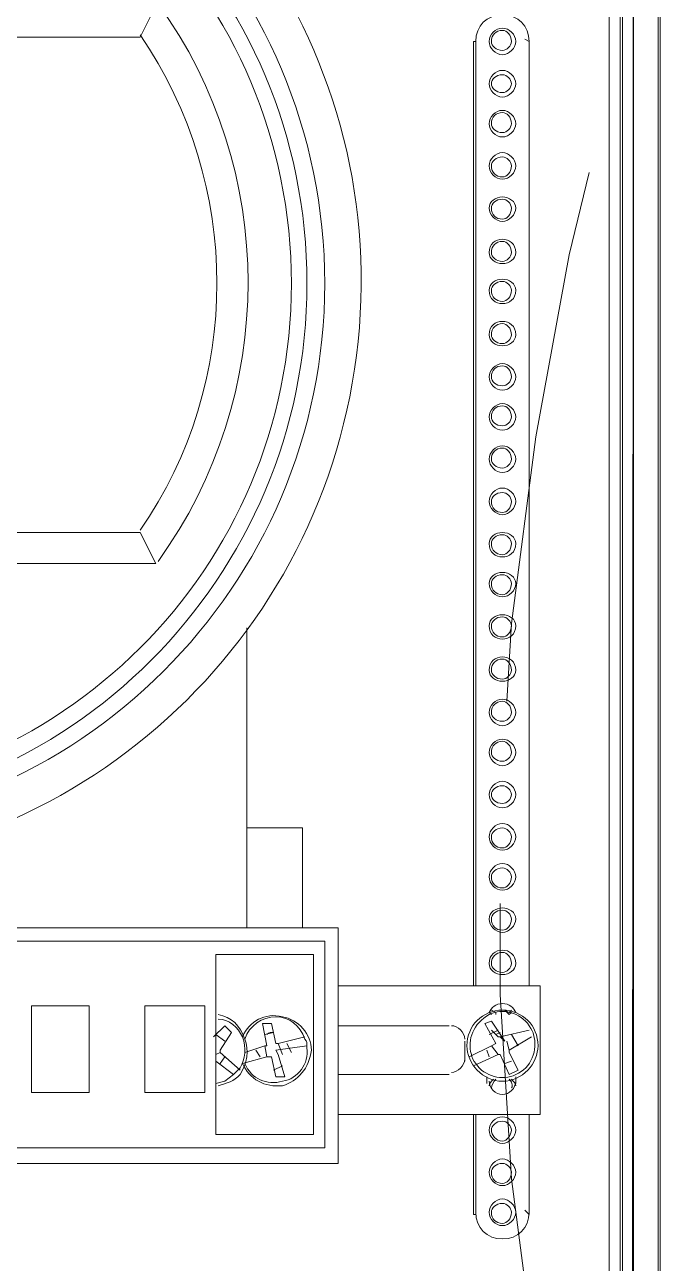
# Model space of a CAD drawing. Header units: metres. Extents: x 2999 to 3164, y 1641 to 1678.
# Drawn here: x 3006.265 to 3006.709, y 1651.339 to 1652.204 of the extents above; entities that cross this region are included whole.
import ezdxf

# ---------------------------------------------------------------- set-up
doc = ezdxf.new("R2010")
doc.units = ezdxf.units.M

msp = doc.modelspace()

# ---------------------------------------------------------------- linework, layer by layer
at = {"color": 7, "linetype": 'Continuous', "lineweight": 20, "true_color": 0x000007}
for points in [[(3006.68238, 1652.45925), (3006.67928, 1652.46235), (3006.68238, 1652.59737), (3006.68083, 1652.59271), (3006.68083, 1650.87005)], [(3006.67307, 1650.87005), (3006.67307, 1652.59271), (3006.67307, 1652.59271)], [(3006.70721, 1652.5834), (3006.70721, 1650.15771), (3006.70721, 1650.15771)], [(3006.70877, 1652.57564), (3006.70877, 1650.15616), (3006.70877, 1650.15616)], [(3006.69014, 1650.21979), (3006.68859, 1650.22134), (3006.69014, 1652.46546), (3006.68859, 1652.46856)], [(3006.69014, 1650.21979), (3006.69014, 1652.46546), (3006.68238, 1652.45925), (3006.68238, 1650.21979)], [(3005.83347, 1652.19542), (3006.34561, 1652.19542), (3006.35647, 1652.21714)], [(3006.57995, 1652.19231), (3006.5784, 1652.19231), (3006.5784, 1652.19231)], [(3006.5784, 1652.19231), (3006.5784, 1651.53273), (3006.5784, 1651.53273)], [(3006.57995, 1652.19231), (3006.57995, 1651.53273), (3006.57995, 1651.53273)], [(3006.6172, 1652.19231), (3006.6141, 1652.19386), (3006.6141, 1652.19386)], [(3006.6172, 1651.53273), (3006.6172, 1652.19231), (3006.6172, 1652.19231)], [(3006.6172, 1651.53273), (3006.6172, 1652.19231), (3006.6172, 1652.19231)], [(3006.34561, 1651.84933), (3005.83347, 1651.84933), (3005.83347, 1651.84933)], [(3006.34561, 1651.84933), (3006.35647, 1651.8276), (3006.35647, 1651.8276)], [(3006.35647, 1651.8276), (3005.82105, 1651.8276), (3005.82105, 1651.8276)], [(3006.4201, 1651.7826), (3006.4201, 1651.57309), (3006.4201, 1651.57309)], [(3006.4201, 1651.64292), (3006.4589, 1651.64292), (3006.4589, 1651.57309)], [(3005.69379, 1651.57309), (3006.48373, 1651.57309), (3006.48373, 1651.57309)], [(3006.48373, 1651.57309), (3006.48373, 1651.40858), (3006.48373, 1651.40858)], [(3006.47442, 1651.56377), (3005.7031, 1651.56377), (3005.7031, 1651.56377)], [(3006.47442, 1651.41944), (3006.47442, 1651.56377), (3006.47442, 1651.56377)], [(3006.39838, 1651.42875), (3006.39838, 1651.55446), (3006.39838, 1651.55446)], [(3006.39838, 1651.55446), (3006.46666, 1651.55446), (3006.46666, 1651.55446)], [(3006.46666, 1651.55446), (3006.46666, 1651.42875), (3006.46666, 1651.42875)], [(3006.62496, 1651.53273), (3006.48373, 1651.53273), (3006.48373, 1651.53273)], [(3006.62496, 1651.44272), (3006.62496, 1651.53273), (3006.62496, 1651.53273)], [(3006.30992, 1651.45824), (3006.26956, 1651.45824), (3006.26956, 1651.51877), (3006.30992, 1651.51877)], [(3006.30992, 1651.51877), (3006.30992, 1651.45824), (3006.30992, 1651.45824)], [(3006.34871, 1651.45824), (3006.34871, 1651.51877), (3006.39062, 1651.51877)], [(3006.39062, 1651.51877), (3006.39062, 1651.45824), (3006.39062, 1651.45824)], [(3006.5753, 1651.48307), (3006.59082, 1651.49083), (3006.59392, 1651.49238), (3006.58616, 1651.50635), (3006.59082, 1651.5079), (3006.60013, 1651.49394), (3006.59703, 1651.49704), (3006.6172, 1651.5017)], [(3006.58927, 1651.51411), (3006.59082, 1651.51256), (3006.59082, 1651.51256)], [(3006.59082, 1651.51566), (3006.59392, 1651.51411), (3006.59392, 1651.51256)], [(3006.60479, 1651.51411), (3006.60323, 1651.51256), (3006.60013, 1651.51566), (3006.60323, 1651.51411), (3006.60479, 1651.51566)], [(3006.39682, 1651.49704), (3006.40458, 1651.5048), (3006.40924, 1651.50014), (3006.40148, 1651.48773), (3006.40148, 1651.48618), (3006.41545, 1651.47376)], [(3006.40458, 1651.49394), (3006.39838, 1651.49859), (3006.39838, 1651.49859)], [(3006.46045, 1651.49704), (3006.44183, 1651.49238), (3006.44028, 1651.49238), (3006.43718, 1651.50635), (3006.43097, 1651.50635), (3006.43407, 1651.49083), (3006.43252, 1651.49083), (3006.41855, 1651.48618)], [(3006.43873, 1651.50014), (3006.43252, 1651.49859), (3006.43252, 1651.49859)], [(3006.56133, 1651.5048), (3006.48373, 1651.5048), (3006.48373, 1651.5048)], [(3006.59547, 1651.5017), (3006.58927, 1651.49859), (3006.58927, 1651.49859)], [(3006.59392, 1651.49859), (3006.59082, 1651.5017), (3006.59082, 1651.5017)], [(3006.59703, 1651.50014), (3006.59392, 1651.49859), (3006.59392, 1651.49859)], [(3006.59703, 1651.49704), (3006.59547, 1651.49704), (3006.59392, 1651.49859), (3006.59703, 1651.50014)], [(3006.60479, 1651.49859), (3006.60944, 1651.49083), (3006.60944, 1651.49083)], [(3006.43252, 1651.49083), (3006.43407, 1651.48307), (3006.43407, 1651.48307)], [(3006.44649, 1651.46911), (3006.44183, 1651.48462), (3006.44028, 1651.48773), (3006.46201, 1651.49083)], [(3006.44493, 1651.48462), (3006.44183, 1651.49238), (3006.44183, 1651.49238)], [(3006.44804, 1651.49238), (3006.45114, 1651.48618), (3006.45114, 1651.48618)], [(3006.57219, 1651.47997), (3006.57219, 1651.49394), (3006.57219, 1651.49394)], [(3006.59082, 1651.49083), (3006.59547, 1651.48462), (3006.59547, 1651.48462)], [(3006.59547, 1651.48462), (3006.59703, 1651.48462), (3006.60323, 1651.47066), (3006.60944, 1651.47376), (3006.60323, 1651.48618), (3006.60323, 1651.48773), (3006.61875, 1651.49704)], [(3006.60323, 1651.48773), (3006.60168, 1651.49394), (3006.60168, 1651.49394)], [(3006.39838, 1651.48462), (3006.40148, 1651.48618), (3006.40148, 1651.48618)], [(3006.40458, 1651.48307), (3006.40148, 1651.47842), (3006.40148, 1651.47842)], [(3006.44649, 1651.46911), (3006.44028, 1651.46911), (3006.43718, 1651.48307), (3006.43407, 1651.48307), (3006.417, 1651.47842)], [(3006.42942, 1651.48307), (3006.42631, 1651.48773), (3006.42631, 1651.48773)], [(3006.5784, 1651.47686), (3006.59547, 1651.48462), (3006.59547, 1651.48462)], [(3006.58927, 1651.48307), (3006.58771, 1651.48773), (3006.58771, 1651.48773)], [(3006.39838, 1651.47997), (3006.41079, 1651.47066), (3006.41079, 1651.47066)], [(3006.43873, 1651.47376), (3006.44493, 1651.47686), (3006.44493, 1651.47686)], [(3006.60013, 1651.47842), (3006.60479, 1651.47997), (3006.60479, 1651.47997)], [(3006.39838, 1651.46445), (3006.40458, 1651.466), (3006.41079, 1651.47066)], [(3006.48373, 1651.47066), (3006.56133, 1651.47066), (3006.56133, 1651.47066)], [(3006.58771, 1651.46911), (3006.58771, 1651.46445), (3006.58771, 1651.46445)], [(3006.60789, 1651.46445), (3006.60789, 1651.46911), (3006.60789, 1651.46911)], [(3006.39062, 1651.45824), (3006.34871, 1651.45824), (3006.34871, 1651.45824)], [(3006.48373, 1651.44272), (3006.62496, 1651.44272), (3006.62496, 1651.44272)], [(3006.57995, 1651.44272), (3006.57995, 1651.37288), (3006.5784, 1651.37288)], [(3006.5784, 1651.44272), (3006.5784, 1651.37288), (3006.5784, 1651.37288)], [(3006.6172, 1651.44272), (3006.6172, 1651.37288), (3006.6141, 1651.37599)], [(3006.6172, 1651.37288), (3006.6172, 1651.44272), (3006.6172, 1651.44272)], [(3006.46666, 1651.42875), (3006.39838, 1651.42875), (3006.39838, 1651.42875)], [(3005.7031, 1651.41944), (3006.47442, 1651.41944), (3006.47442, 1651.41944)], [(3006.48373, 1651.40858), (3005.69379, 1651.40858), (3005.69379, 1651.40858)]]:
    msp.add_lwpolyline(points, dxfattribs=at)
at = {"color": 30, "linetype": 'Continuous', "lineweight": 20, "true_color": 0x00001e}
for points in [[(3006.6591, 1652.10075), (3006.64514, 1652.04333), (3006.62186, 1651.91607), (3006.60479, 1651.7857), (3006.60168, 1651.73138)], [(3006.59703, 1651.59016), (3006.59703, 1651.52653), (3006.60479, 1651.39772), (3006.62186, 1651.26735), (3006.62962, 1651.21769)]]:
    msp.add_lwpolyline(points, dxfattribs=at)
at = {"color": 7, "linetype": 'Continuous', "lineweight": 20, "true_color": 0x000007}
for points, knots in [([(3006.00729, 1652.4251), (3005.80088, 1652.3832), (3005.6612, 1652.19076), (3005.68138, 1651.9828), (3005.68138, 1651.9828), (3005.7031, 1651.77329), (3005.88003, 1651.61344), (3006.08954, 1651.61344), (3006.08954, 1651.61344), (3006.3006, 1651.61344), (3006.47597, 1651.77329), (3006.4977, 1651.9828), (3006.4977, 1651.9828), (3006.51943, 1652.19076), (3006.37975, 1652.3832), (3006.17334, 1652.4251)], [0, 0, 0, 0, 0.0625, 0.0625, 0.0625, 0.062501, 0.125, 0.125, 0.125, 0.125001, 0.1875, 0.1875, 0.1875, 0.187501, 1, 1, 1, 1]), ([(3006.47442, 1652.02315), (3006.47442, 1652.23577), (3006.30216, 1652.40803), (3006.08954, 1652.40803), (3006.08954, 1652.40803), (3005.87692, 1652.40803), (3005.70621, 1652.23577), (3005.70621, 1652.02315), (3005.70621, 1652.02315), (3005.70621, 1651.81209), (3005.87692, 1651.63982), (3006.08954, 1651.63982), (3006.08954, 1651.63982), (3006.30216, 1651.63982), (3006.47442, 1651.81209), (3006.47442, 1652.02315)], [0, 0, 0, 0, 0.0625, 0.0625, 0.0625, 0.062501, 0.125, 0.125, 0.125, 0.125001, 0.1875, 0.1875, 0.1875, 0.187501, 1, 1, 1, 1]), ([(3006.46201, 1652.02315), (3006.46201, 1652.22956), (3006.29595, 1652.39562), (3006.08954, 1652.39562), (3006.08954, 1652.39562), (3005.88468, 1652.39562), (3005.71707, 1652.22956), (3005.71707, 1652.02315), (3005.71707, 1652.02315), (3005.71707, 1651.81829), (3005.88468, 1651.65068), (3006.08954, 1651.65068), (3006.08954, 1651.65068), (3006.29595, 1651.65068), (3006.46201, 1651.81829), (3006.46201, 1652.02315)], [0, 0, 0, 0, 0.0625, 0.0625, 0.0625, 0.062501, 0.125, 0.125, 0.125, 0.125001, 0.1875, 0.1875, 0.1875, 0.187501, 1, 1, 1, 1]), ([(3006.45114, 1652.02315), (3006.45114, 1652.22335), (3006.28974, 1652.38475), (3006.08954, 1652.38475), (3006.08954, 1652.38475), (3005.89089, 1652.38475), (3005.72949, 1652.22335), (3005.72949, 1652.02315), (3005.72949, 1652.02315), (3005.72949, 1651.8245), (3005.89089, 1651.6631), (3006.08954, 1651.6631), (3006.08954, 1651.6631), (3006.28974, 1651.6631), (3006.45114, 1651.8245), (3006.45114, 1652.02315)], [0, 0, 0, 0, 0.0625, 0.0625, 0.0625, 0.062501, 0.125, 0.125, 0.125, 0.125001, 0.1875, 0.1875, 0.1875, 0.187501, 1, 1, 1, 1]), ([(3006.6172, 1652.19231), (3006.6172, 1652.20318), (3006.60944, 1652.21094), (3006.59858, 1652.21094), (3006.59858, 1652.21094), (3006.58771, 1652.21094), (3006.57995, 1652.20318), (3006.57995, 1652.19231)], [0, 0, 0, 0, 0.125, 0.125, 0.125, 0.125001, 1, 1, 1, 1]), ([(3006.6172, 1652.19231), (3006.6172, 1652.20318), (3006.60944, 1652.21094), (3006.59858, 1652.21094), (3006.59858, 1652.21094), (3006.58771, 1652.21094), (3006.57995, 1652.20318), (3006.57995, 1652.19231)], [0, 0, 0, 0, 0.125, 0.125, 0.125, 0.125001, 1, 1, 1, 1]), ([(3006.60789, 1652.19231), (3006.60789, 1652.19697), (3006.60323, 1652.20162), (3006.59858, 1652.20162), (3006.59858, 1652.20162), (3006.59392, 1652.20162), (3006.58927, 1652.19697), (3006.58927, 1652.19231), (3006.58927, 1652.19231), (3006.58927, 1652.18766), (3006.59392, 1652.183), (3006.59858, 1652.183), (3006.59858, 1652.183), (3006.60323, 1652.183), (3006.60789, 1652.18766), (3006.60789, 1652.19231)], [0, 0, 0, 0, 0.0625, 0.0625, 0.0625, 0.062501, 0.125, 0.125, 0.125, 0.125001, 0.1875, 0.1875, 0.1875, 0.187501, 1, 1, 1, 1]), ([(3006.60479, 1652.19231), (3006.60479, 1652.19697), (3006.60168, 1652.20007), (3006.59858, 1652.20007), (3006.59858, 1652.20007), (3006.59392, 1652.20007), (3006.59082, 1652.19697), (3006.59082, 1652.19231), (3006.59082, 1652.19231), (3006.59082, 1652.18921), (3006.59392, 1652.1861), (3006.59858, 1652.1861), (3006.59858, 1652.1861), (3006.60168, 1652.1861), (3006.60479, 1652.18921), (3006.60479, 1652.19231)], [0, 0, 0, 0, 0.0625, 0.0625, 0.0625, 0.062501, 0.125, 0.125, 0.125, 0.125001, 0.1875, 0.1875, 0.1875, 0.187501, 1, 1, 1, 1]), ([(3006.60789, 1652.16283), (3006.60789, 1652.16748), (3006.60323, 1652.17214), (3006.59858, 1652.17214), (3006.59858, 1652.17214), (3006.59392, 1652.17214), (3006.58927, 1652.16748), (3006.58927, 1652.16283), (3006.58927, 1652.16283), (3006.58927, 1652.15817), (3006.59392, 1652.15351), (3006.59858, 1652.15351), (3006.59858, 1652.15351), (3006.60323, 1652.15351), (3006.60789, 1652.15817), (3006.60789, 1652.16283)], [0, 0, 0, 0, 0.0625, 0.0625, 0.0625, 0.062501, 0.125, 0.125, 0.125, 0.125001, 0.1875, 0.1875, 0.1875, 0.187501, 1, 1, 1, 1]), ([(3006.60479, 1652.16283), (3006.60479, 1652.16593), (3006.60168, 1652.16903), (3006.59858, 1652.16903), (3006.59858, 1652.16903), (3006.59392, 1652.16903), (3006.59082, 1652.16593), (3006.59082, 1652.16283), (3006.59082, 1652.16283), (3006.59082, 1652.15972), (3006.59392, 1652.15662), (3006.59858, 1652.15662), (3006.59858, 1652.15662), (3006.60168, 1652.15662), (3006.60479, 1652.15972), (3006.60479, 1652.16283)], [0, 0, 0, 0, 0.0625, 0.0625, 0.0625, 0.062501, 0.125, 0.125, 0.125, 0.125001, 0.1875, 0.1875, 0.1875, 0.187501, 1, 1, 1, 1]), ([(3006.60789, 1652.13489), (3006.60789, 1652.13955), (3006.60323, 1652.1442), (3006.59858, 1652.1442), (3006.59858, 1652.1442), (3006.59392, 1652.1442), (3006.58927, 1652.13955), (3006.58927, 1652.13489), (3006.58927, 1652.13489), (3006.58927, 1652.13023), (3006.59392, 1652.12558), (3006.59858, 1652.12558), (3006.59858, 1652.12558), (3006.60323, 1652.12558), (3006.60789, 1652.13023), (3006.60789, 1652.13489)], [0, 0, 0, 0, 0.0625, 0.0625, 0.0625, 0.062501, 0.125, 0.125, 0.125, 0.125001, 0.1875, 0.1875, 0.1875, 0.187501, 1, 1, 1, 1]), ([(3006.60479, 1652.13489), (3006.60479, 1652.13955), (3006.60168, 1652.14265), (3006.59858, 1652.14265), (3006.59858, 1652.14265), (3006.59392, 1652.14265), (3006.59082, 1652.13955), (3006.59082, 1652.13489), (3006.59082, 1652.13489), (3006.59082, 1652.13179), (3006.59392, 1652.12868), (3006.59858, 1652.12868), (3006.59858, 1652.12868), (3006.60168, 1652.12868), (3006.60479, 1652.13179), (3006.60479, 1652.13489)], [0, 0, 0, 0, 0.0625, 0.0625, 0.0625, 0.062501, 0.125, 0.125, 0.125, 0.125001, 0.1875, 0.1875, 0.1875, 0.187501, 1, 1, 1, 1]), ([(3006.60789, 1652.1054), (3006.60789, 1652.11006), (3006.60323, 1652.11472), (3006.59858, 1652.11472), (3006.59858, 1652.11472), (3006.59392, 1652.11472), (3006.58927, 1652.11006), (3006.58927, 1652.1054), (3006.58927, 1652.1054), (3006.58927, 1652.10075), (3006.59392, 1652.09609), (3006.59858, 1652.09609), (3006.59858, 1652.09609), (3006.60323, 1652.09609), (3006.60789, 1652.10075), (3006.60789, 1652.1054)], [0, 0, 0, 0, 0.0625, 0.0625, 0.0625, 0.062501, 0.125, 0.125, 0.125, 0.125001, 0.1875, 0.1875, 0.1875, 0.187501, 1, 1, 1, 1]), ([(3006.60479, 1652.1054), (3006.60479, 1652.10851), (3006.60168, 1652.11161), (3006.59858, 1652.11161), (3006.59858, 1652.11161), (3006.59392, 1652.11161), (3006.59082, 1652.10851), (3006.59082, 1652.1054), (3006.59082, 1652.1054), (3006.59082, 1652.10075), (3006.59392, 1652.09764), (3006.59858, 1652.09764), (3006.59858, 1652.09764), (3006.60168, 1652.09764), (3006.60479, 1652.10075), (3006.60479, 1652.1054)], [0, 0, 0, 0, 0.0625, 0.0625, 0.0625, 0.062501, 0.125, 0.125, 0.125, 0.125001, 0.1875, 0.1875, 0.1875, 0.187501, 1, 1, 1, 1]), ([(3006.60789, 1652.07592), (3006.60789, 1652.08057), (3006.60323, 1652.08368), (3006.59858, 1652.08368), (3006.59858, 1652.08368), (3006.59392, 1652.08368), (3006.58927, 1652.08057), (3006.58927, 1652.07592), (3006.58927, 1652.07592), (3006.58927, 1652.07126), (3006.59392, 1652.0666), (3006.59858, 1652.0666), (3006.59858, 1652.0666), (3006.60323, 1652.0666), (3006.60789, 1652.07126), (3006.60789, 1652.07592)], [0, 0, 0, 0, 0.0625, 0.0625, 0.0625, 0.062501, 0.125, 0.125, 0.125, 0.125001, 0.1875, 0.1875, 0.1875, 0.187501, 1, 1, 1, 1]), ([(3006.60479, 1652.07592), (3006.60479, 1652.07902), (3006.60168, 1652.08212), (3006.59858, 1652.08212), (3006.59858, 1652.08212), (3006.59392, 1652.08212), (3006.59082, 1652.07902), (3006.59082, 1652.07592), (3006.59082, 1652.07592), (3006.59082, 1652.07126), (3006.59392, 1652.06816), (3006.59858, 1652.06816), (3006.59858, 1652.06816), (3006.60168, 1652.06816), (3006.60479, 1652.07126), (3006.60479, 1652.07592)], [0, 0, 0, 0, 0.0625, 0.0625, 0.0625, 0.062501, 0.125, 0.125, 0.125, 0.125001, 0.1875, 0.1875, 0.1875, 0.187501, 1, 1, 1, 1]), ([(3006.60789, 1652.04488), (3006.60789, 1652.05109), (3006.60323, 1652.05419), (3006.59858, 1652.05419), (3006.59858, 1652.05419), (3006.59392, 1652.05419), (3006.58927, 1652.05109), (3006.58927, 1652.04488), (3006.58927, 1652.04488), (3006.58927, 1652.04022), (3006.59392, 1652.03712), (3006.59858, 1652.03712), (3006.59858, 1652.03712), (3006.60323, 1652.03712), (3006.60789, 1652.04022), (3006.60789, 1652.04488)], [0, 0, 0, 0, 0.0625, 0.0625, 0.0625, 0.062501, 0.125, 0.125, 0.125, 0.125001, 0.1875, 0.1875, 0.1875, 0.187501, 1, 1, 1, 1]), ([(3006.60479, 1652.04488), (3006.60479, 1652.04953), (3006.60168, 1652.05264), (3006.59858, 1652.05264), (3006.59858, 1652.05264), (3006.59392, 1652.05264), (3006.59082, 1652.04953), (3006.59082, 1652.04488), (3006.59082, 1652.04488), (3006.59082, 1652.04177), (3006.59392, 1652.03867), (3006.59858, 1652.03867), (3006.59858, 1652.03867), (3006.60168, 1652.03867), (3006.60479, 1652.04177), (3006.60479, 1652.04488)], [0, 0, 0, 0, 0.0625, 0.0625, 0.0625, 0.062501, 0.125, 0.125, 0.125, 0.125001, 0.1875, 0.1875, 0.1875, 0.187501, 1, 1, 1, 1]), ([(3006.60789, 1652.01849), (3006.60789, 1652.02315), (3006.60323, 1652.02625), (3006.59858, 1652.02625), (3006.59858, 1652.02625), (3006.59392, 1652.02625), (3006.58927, 1652.02315), (3006.58927, 1652.01849), (3006.58927, 1652.01849), (3006.58927, 1652.01229), (3006.59392, 1652.00918), (3006.59858, 1652.00918), (3006.59858, 1652.00918), (3006.60323, 1652.00918), (3006.60789, 1652.01229), (3006.60789, 1652.01849)], [0, 0, 0, 0, 0.0625, 0.0625, 0.0625, 0.062501, 0.125, 0.125, 0.125, 0.125001, 0.1875, 0.1875, 0.1875, 0.187501, 1, 1, 1, 1]), ([(3006.60479, 1652.01849), (3006.60479, 1652.0216), (3006.60168, 1652.0247), (3006.59858, 1652.0247), (3006.59858, 1652.0247), (3006.59392, 1652.0247), (3006.59082, 1652.0216), (3006.59082, 1652.01849), (3006.59082, 1652.01849), (3006.59082, 1652.01384), (3006.59392, 1652.01073), (3006.59858, 1652.01073), (3006.59858, 1652.01073), (3006.60168, 1652.01073), (3006.60479, 1652.01384), (3006.60479, 1652.01849)], [0, 0, 0, 0, 0.0625, 0.0625, 0.0625, 0.062501, 0.125, 0.125, 0.125, 0.125001, 0.1875, 0.1875, 0.1875, 0.187501, 1, 1, 1, 1]), ([(3006.60789, 1651.98746), (3006.60789, 1651.99366), (3006.60323, 1651.99677), (3006.59858, 1651.99677), (3006.59858, 1651.99677), (3006.59392, 1651.99677), (3006.58927, 1651.99366), (3006.58927, 1651.98746), (3006.58927, 1651.98746), (3006.58927, 1651.9828), (3006.59392, 1651.9797), (3006.59858, 1651.9797), (3006.59858, 1651.9797), (3006.60323, 1651.9797), (3006.60789, 1651.9828), (3006.60789, 1651.98746)], [0, 0, 0, 0, 0.0625, 0.0625, 0.0625, 0.062501, 0.125, 0.125, 0.125, 0.125001, 0.1875, 0.1875, 0.1875, 0.187501, 1, 1, 1, 1]), ([(3006.60479, 1651.98746), (3006.60479, 1651.99211), (3006.60168, 1651.99522), (3006.59858, 1651.99522), (3006.59858, 1651.99522), (3006.59392, 1651.99522), (3006.59082, 1651.99211), (3006.59082, 1651.98746), (3006.59082, 1651.98746), (3006.59082, 1651.98435), (3006.59392, 1651.98125), (3006.59858, 1651.98125), (3006.59858, 1651.98125), (3006.60168, 1651.98125), (3006.60479, 1651.98435), (3006.60479, 1651.98746)], [0, 0, 0, 0, 0.0625, 0.0625, 0.0625, 0.062501, 0.125, 0.125, 0.125, 0.125001, 0.1875, 0.1875, 0.1875, 0.187501, 1, 1, 1, 1]), ([(3006.60789, 1651.95797), (3006.60789, 1651.96262), (3006.60323, 1651.96728), (3006.59858, 1651.96728), (3006.59858, 1651.96728), (3006.59392, 1651.96728), (3006.58927, 1651.96262), (3006.58927, 1651.95797), (3006.58927, 1651.95797), (3006.58927, 1651.95331), (3006.59392, 1651.94866), (3006.59858, 1651.94866), (3006.59858, 1651.94866), (3006.60323, 1651.94866), (3006.60789, 1651.95331), (3006.60789, 1651.95797)], [0, 0, 0, 0, 0.0625, 0.0625, 0.0625, 0.062501, 0.125, 0.125, 0.125, 0.125001, 0.1875, 0.1875, 0.1875, 0.187501, 1, 1, 1, 1]), ([(3006.60479, 1651.95797), (3006.60479, 1651.96262), (3006.60168, 1651.96573), (3006.59858, 1651.96573), (3006.59858, 1651.96573), (3006.59392, 1651.96573), (3006.59082, 1651.96262), (3006.59082, 1651.95797), (3006.59082, 1651.95797), (3006.59082, 1651.95486), (3006.59392, 1651.95176), (3006.59858, 1651.95176), (3006.59858, 1651.95176), (3006.60168, 1651.95176), (3006.60479, 1651.95486), (3006.60479, 1651.95797)], [0, 0, 0, 0, 0.0625, 0.0625, 0.0625, 0.062501, 0.125, 0.125, 0.125, 0.125001, 0.1875, 0.1875, 0.1875, 0.187501, 1, 1, 1, 1]), ([(3006.60789, 1651.93003), (3006.60789, 1651.93469), (3006.60323, 1651.93935), (3006.59858, 1651.93935), (3006.59858, 1651.93935), (3006.59392, 1651.93935), (3006.58927, 1651.93469), (3006.58927, 1651.93003), (3006.58927, 1651.93003), (3006.58927, 1651.92538), (3006.59392, 1651.92072), (3006.59858, 1651.92072), (3006.59858, 1651.92072), (3006.60323, 1651.92072), (3006.60789, 1651.92538), (3006.60789, 1651.93003)], [0, 0, 0, 0, 0.0625, 0.0625, 0.0625, 0.062501, 0.125, 0.125, 0.125, 0.125001, 0.1875, 0.1875, 0.1875, 0.187501, 1, 1, 1, 1]), ([(3006.60479, 1651.93003), (3006.60479, 1651.93469), (3006.60168, 1651.93779), (3006.59858, 1651.93779), (3006.59858, 1651.93779), (3006.59392, 1651.93779), (3006.59082, 1651.93469), (3006.59082, 1651.93003), (3006.59082, 1651.93003), (3006.59082, 1651.92693), (3006.59392, 1651.92383), (3006.59858, 1651.92383), (3006.59858, 1651.92383), (3006.60168, 1651.92383), (3006.60479, 1651.92693), (3006.60479, 1651.93003)], [0, 0, 0, 0, 0.0625, 0.0625, 0.0625, 0.062501, 0.125, 0.125, 0.125, 0.125001, 0.1875, 0.1875, 0.1875, 0.187501, 1, 1, 1, 1]), ([(3006.60789, 1651.90055), (3006.60789, 1651.9052), (3006.60323, 1651.90986), (3006.59858, 1651.90986), (3006.59858, 1651.90986), (3006.59392, 1651.90986), (3006.58927, 1651.9052), (3006.58927, 1651.90055), (3006.58927, 1651.90055), (3006.58927, 1651.89589), (3006.59392, 1651.89123), (3006.59858, 1651.89123), (3006.59858, 1651.89123), (3006.60323, 1651.89123), (3006.60789, 1651.89589), (3006.60789, 1651.90055)], [0, 0, 0, 0, 0.0625, 0.0625, 0.0625, 0.062501, 0.125, 0.125, 0.125, 0.125001, 0.1875, 0.1875, 0.1875, 0.187501, 1, 1, 1, 1]), ([(3006.60479, 1651.90055), (3006.60479, 1651.9052), (3006.60168, 1651.90831), (3006.59858, 1651.90831), (3006.59858, 1651.90831), (3006.59392, 1651.90831), (3006.59082, 1651.9052), (3006.59082, 1651.90055), (3006.59082, 1651.90055), (3006.59082, 1651.89744), (3006.59392, 1651.89434), (3006.59858, 1651.89434), (3006.59858, 1651.89434), (3006.60168, 1651.89434), (3006.60479, 1651.89744), (3006.60479, 1651.90055)], [0, 0, 0, 0, 0.0625, 0.0625, 0.0625, 0.062501, 0.125, 0.125, 0.125, 0.125001, 0.1875, 0.1875, 0.1875, 0.187501, 1, 1, 1, 1]), ([(3006.60789, 1651.87106), (3006.60789, 1651.87572), (3006.60323, 1651.88037), (3006.59858, 1651.88037), (3006.59858, 1651.88037), (3006.59392, 1651.88037), (3006.58927, 1651.87572), (3006.58927, 1651.87106), (3006.58927, 1651.87106), (3006.58927, 1651.8664), (3006.59392, 1651.86175), (3006.59858, 1651.86175), (3006.59858, 1651.86175), (3006.60323, 1651.86175), (3006.60789, 1651.8664), (3006.60789, 1651.87106)], [0, 0, 0, 0, 0.0625, 0.0625, 0.0625, 0.062501, 0.125, 0.125, 0.125, 0.125001, 0.1875, 0.1875, 0.1875, 0.187501, 1, 1, 1, 1]), ([(3006.60479, 1651.87106), (3006.60479, 1651.87416), (3006.60168, 1651.87727), (3006.59858, 1651.87727), (3006.59858, 1651.87727), (3006.59392, 1651.87727), (3006.59082, 1651.87416), (3006.59082, 1651.87106), (3006.59082, 1651.87106), (3006.59082, 1651.8664), (3006.59392, 1651.8633), (3006.59858, 1651.8633), (3006.59858, 1651.8633), (3006.60168, 1651.8633), (3006.60479, 1651.8664), (3006.60479, 1651.87106)], [0, 0, 0, 0, 0.0625, 0.0625, 0.0625, 0.062501, 0.125, 0.125, 0.125, 0.125001, 0.1875, 0.1875, 0.1875, 0.187501, 1, 1, 1, 1]), ([(3006.60789, 1651.84157), (3006.60789, 1651.84623), (3006.60323, 1651.84933), (3006.59858, 1651.84933), (3006.59858, 1651.84933), (3006.59392, 1651.84933), (3006.58927, 1651.84623), (3006.58927, 1651.84157), (3006.58927, 1651.84157), (3006.58927, 1651.83536), (3006.59392, 1651.83226), (3006.59858, 1651.83226), (3006.59858, 1651.83226), (3006.60323, 1651.83226), (3006.60789, 1651.83536), (3006.60789, 1651.84157)], [0, 0, 0, 0, 0.0625, 0.0625, 0.0625, 0.062501, 0.125, 0.125, 0.125, 0.125001, 0.1875, 0.1875, 0.1875, 0.187501, 1, 1, 1, 1]), ([(3006.60479, 1651.84157), (3006.60479, 1651.84468), (3006.60168, 1651.84778), (3006.59858, 1651.84778), (3006.59858, 1651.84778), (3006.59392, 1651.84778), (3006.59082, 1651.84468), (3006.59082, 1651.84157), (3006.59082, 1651.84157), (3006.59082, 1651.83692), (3006.59392, 1651.83381), (3006.59858, 1651.83381), (3006.59858, 1651.83381), (3006.60168, 1651.83381), (3006.60479, 1651.83692), (3006.60479, 1651.84157)], [0, 0, 0, 0, 0.0625, 0.0625, 0.0625, 0.062501, 0.125, 0.125, 0.125, 0.125001, 0.1875, 0.1875, 0.1875, 0.187501, 1, 1, 1, 1]), ([(3006.60789, 1651.81364), (3006.60789, 1651.81829), (3006.60323, 1651.8214), (3006.59858, 1651.8214), (3006.59858, 1651.8214), (3006.59392, 1651.8214), (3006.58927, 1651.81829), (3006.58927, 1651.81364), (3006.58927, 1651.81364), (3006.58927, 1651.80898), (3006.59392, 1651.80433), (3006.59858, 1651.80433), (3006.59858, 1651.80433), (3006.60323, 1651.80433), (3006.60789, 1651.80898), (3006.60789, 1651.81364)], [0, 0, 0, 0, 0.0625, 0.0625, 0.0625, 0.062501, 0.125, 0.125, 0.125, 0.125001, 0.1875, 0.1875, 0.1875, 0.187501, 1, 1, 1, 1]), ([(3006.60479, 1651.81364), (3006.60479, 1651.81674), (3006.60168, 1651.81985), (3006.59858, 1651.81985), (3006.59858, 1651.81985), (3006.59392, 1651.81985), (3006.59082, 1651.81674), (3006.59082, 1651.81364), (3006.59082, 1651.81364), (3006.59082, 1651.80898), (3006.59392, 1651.80588), (3006.59858, 1651.80588), (3006.59858, 1651.80588), (3006.60168, 1651.80588), (3006.60479, 1651.80898), (3006.60479, 1651.81364)], [0, 0, 0, 0, 0.0625, 0.0625, 0.0625, 0.062501, 0.125, 0.125, 0.125, 0.125001, 0.1875, 0.1875, 0.1875, 0.187501, 1, 1, 1, 1]), ([(3006.60789, 1651.78415), (3006.60789, 1651.78881), (3006.60323, 1651.79191), (3006.59858, 1651.79191), (3006.59858, 1651.79191), (3006.59392, 1651.79191), (3006.58927, 1651.78881), (3006.58927, 1651.78415), (3006.58927, 1651.78415), (3006.58927, 1651.77794), (3006.59392, 1651.77484), (3006.59858, 1651.77484), (3006.59858, 1651.77484), (3006.60323, 1651.77484), (3006.60789, 1651.77794), (3006.60789, 1651.78415)], [0, 0, 0, 0, 0.0625, 0.0625, 0.0625, 0.062501, 0.125, 0.125, 0.125, 0.125001, 0.1875, 0.1875, 0.1875, 0.187501, 1, 1, 1, 1]), ([(3006.60479, 1651.78415), (3006.60479, 1651.78725), (3006.60168, 1651.79036), (3006.59858, 1651.79036), (3006.59858, 1651.79036), (3006.59392, 1651.79036), (3006.59082, 1651.78725), (3006.59082, 1651.78415), (3006.59082, 1651.78415), (3006.59082, 1651.77949), (3006.59392, 1651.77639), (3006.59858, 1651.77639), (3006.59858, 1651.77639), (3006.60168, 1651.77639), (3006.60479, 1651.77949), (3006.60479, 1651.78415)], [0, 0, 0, 0, 0.0625, 0.0625, 0.0625, 0.062501, 0.125, 0.125, 0.125, 0.125001, 0.1875, 0.1875, 0.1875, 0.187501, 1, 1, 1, 1]), ([(3006.60789, 1651.75311), (3006.60789, 1651.75932), (3006.60323, 1651.76242), (3006.59858, 1651.76242), (3006.59858, 1651.76242), (3006.59392, 1651.76242), (3006.58927, 1651.75932), (3006.58927, 1651.75311), (3006.58927, 1651.75311), (3006.58927, 1651.74846), (3006.59392, 1651.74535), (3006.59858, 1651.74535), (3006.59858, 1651.74535), (3006.60323, 1651.74535), (3006.60789, 1651.74846), (3006.60789, 1651.75311)], [0, 0, 0, 0, 0.0625, 0.0625, 0.0625, 0.062501, 0.125, 0.125, 0.125, 0.125001, 0.1875, 0.1875, 0.1875, 0.187501, 1, 1, 1, 1]), ([(3006.60479, 1651.75311), (3006.60479, 1651.75777), (3006.60168, 1651.76087), (3006.59858, 1651.76087), (3006.59858, 1651.76087), (3006.59392, 1651.76087), (3006.59082, 1651.75777), (3006.59082, 1651.75311), (3006.59082, 1651.75311), (3006.59082, 1651.75001), (3006.59392, 1651.7469), (3006.59858, 1651.7469), (3006.59858, 1651.7469), (3006.60168, 1651.7469), (3006.60479, 1651.75001), (3006.60479, 1651.75311)], [0, 0, 0, 0, 0.0625, 0.0625, 0.0625, 0.062501, 0.125, 0.125, 0.125, 0.125001, 0.1875, 0.1875, 0.1875, 0.187501, 1, 1, 1, 1]), ([(3006.60789, 1651.72362), (3006.60789, 1651.72828), (3006.60323, 1651.73294), (3006.59858, 1651.73294), (3006.59858, 1651.73294), (3006.59392, 1651.73294), (3006.58927, 1651.72828), (3006.58927, 1651.72362), (3006.58927, 1651.72362), (3006.58927, 1651.71897), (3006.59392, 1651.71431), (3006.59858, 1651.71431), (3006.59858, 1651.71431), (3006.60323, 1651.71431), (3006.60789, 1651.71897), (3006.60789, 1651.72362)], [0, 0, 0, 0, 0.0625, 0.0625, 0.0625, 0.062501, 0.125, 0.125, 0.125, 0.125001, 0.1875, 0.1875, 0.1875, 0.187501, 1, 1, 1, 1]), ([(3006.60479, 1651.72362), (3006.60479, 1651.72828), (3006.60168, 1651.73138), (3006.59858, 1651.73138), (3006.59858, 1651.73138), (3006.59392, 1651.73138), (3006.59082, 1651.72828), (3006.59082, 1651.72362), (3006.59082, 1651.72362), (3006.59082, 1651.72052), (3006.59392, 1651.71742), (3006.59858, 1651.71742), (3006.59858, 1651.71742), (3006.60168, 1651.71742), (3006.60479, 1651.72052), (3006.60479, 1651.72362)], [0, 0, 0, 0, 0.0625, 0.0625, 0.0625, 0.062501, 0.125, 0.125, 0.125, 0.125001, 0.1875, 0.1875, 0.1875, 0.187501, 1, 1, 1, 1]), ([(3006.60789, 1651.69569), (3006.60789, 1651.70035), (3006.60323, 1651.705), (3006.59858, 1651.705), (3006.59858, 1651.705), (3006.59392, 1651.705), (3006.58927, 1651.70035), (3006.58927, 1651.69569), (3006.58927, 1651.69569), (3006.58927, 1651.69103), (3006.59392, 1651.68638), (3006.59858, 1651.68638), (3006.59858, 1651.68638), (3006.60323, 1651.68638), (3006.60789, 1651.69103), (3006.60789, 1651.69569)], [0, 0, 0, 0, 0.0625, 0.0625, 0.0625, 0.062501, 0.125, 0.125, 0.125, 0.125001, 0.1875, 0.1875, 0.1875, 0.187501, 1, 1, 1, 1]), ([(3006.60479, 1651.69569), (3006.60479, 1651.70035), (3006.60168, 1651.70345), (3006.59858, 1651.70345), (3006.59858, 1651.70345), (3006.59392, 1651.70345), (3006.59082, 1651.70035), (3006.59082, 1651.69569), (3006.59082, 1651.69569), (3006.59082, 1651.69259), (3006.59392, 1651.68948), (3006.59858, 1651.68948), (3006.59858, 1651.68948), (3006.60168, 1651.68948), (3006.60479, 1651.69259), (3006.60479, 1651.69569)], [0, 0, 0, 0, 0.0625, 0.0625, 0.0625, 0.062501, 0.125, 0.125, 0.125, 0.125001, 0.1875, 0.1875, 0.1875, 0.187501, 1, 1, 1, 1]), ([(3006.60789, 1651.6662), (3006.60789, 1651.67086), (3006.60323, 1651.67551), (3006.59858, 1651.67551), (3006.59858, 1651.67551), (3006.59392, 1651.67551), (3006.58927, 1651.67086), (3006.58927, 1651.6662), (3006.58927, 1651.6662), (3006.58927, 1651.66155), (3006.59392, 1651.65689), (3006.59858, 1651.65689), (3006.59858, 1651.65689), (3006.60323, 1651.65689), (3006.60789, 1651.66155), (3006.60789, 1651.6662)], [0, 0, 0, 0, 0.0625, 0.0625, 0.0625, 0.062501, 0.125, 0.125, 0.125, 0.125001, 0.1875, 0.1875, 0.1875, 0.187501, 1, 1, 1, 1]), ([(3006.60479, 1651.6662), (3006.60479, 1651.66931), (3006.60168, 1651.67241), (3006.59858, 1651.67241), (3006.59858, 1651.67241), (3006.59392, 1651.67241), (3006.59082, 1651.66931), (3006.59082, 1651.6662), (3006.59082, 1651.6662), (3006.59082, 1651.6631), (3006.59392, 1651.65999), (3006.59858, 1651.65999), (3006.59858, 1651.65999), (3006.60168, 1651.65999), (3006.60479, 1651.6631), (3006.60479, 1651.6662)], [0, 0, 0, 0, 0.0625, 0.0625, 0.0625, 0.062501, 0.125, 0.125, 0.125, 0.125001, 0.1875, 0.1875, 0.1875, 0.187501, 1, 1, 1, 1]), ([(3006.60789, 1651.63672), (3006.60789, 1651.64137), (3006.60323, 1651.64603), (3006.59858, 1651.64603), (3006.59858, 1651.64603), (3006.59392, 1651.64603), (3006.58927, 1651.64137), (3006.58927, 1651.63672), (3006.58927, 1651.63672), (3006.58927, 1651.63206), (3006.59392, 1651.6274), (3006.59858, 1651.6274), (3006.59858, 1651.6274), (3006.60323, 1651.6274), (3006.60789, 1651.63206), (3006.60789, 1651.63672)], [0, 0, 0, 0, 0.0625, 0.0625, 0.0625, 0.062501, 0.125, 0.125, 0.125, 0.125001, 0.1875, 0.1875, 0.1875, 0.187501, 1, 1, 1, 1]), ([(3006.60479, 1651.63672), (3006.60479, 1651.63982), (3006.60168, 1651.64292), (3006.59858, 1651.64292), (3006.59858, 1651.64292), (3006.59392, 1651.64292), (3006.59082, 1651.63982), (3006.59082, 1651.63672), (3006.59082, 1651.63672), (3006.59082, 1651.63206), (3006.59392, 1651.62896), (3006.59858, 1651.62896), (3006.59858, 1651.62896), (3006.60168, 1651.62896), (3006.60479, 1651.63206), (3006.60479, 1651.63672)], [0, 0, 0, 0, 0.0625, 0.0625, 0.0625, 0.062501, 0.125, 0.125, 0.125, 0.125001, 0.1875, 0.1875, 0.1875, 0.187501, 1, 1, 1, 1]), ([(3006.60789, 1651.60878), (3006.60789, 1651.61344), (3006.60323, 1651.61809), (3006.59858, 1651.61809), (3006.59858, 1651.61809), (3006.59392, 1651.61809), (3006.58927, 1651.61344), (3006.58927, 1651.60878), (3006.58927, 1651.60878), (3006.58927, 1651.60412), (3006.59392, 1651.59947), (3006.59858, 1651.59947), (3006.59858, 1651.59947), (3006.60323, 1651.59947), (3006.60789, 1651.60412), (3006.60789, 1651.60878)], [0, 0, 0, 0, 0.0625, 0.0625, 0.0625, 0.062501, 0.125, 0.125, 0.125, 0.125001, 0.1875, 0.1875, 0.1875, 0.187501, 1, 1, 1, 1]), ([(3006.60479, 1651.60878), (3006.60479, 1651.61188), (3006.60168, 1651.61499), (3006.59858, 1651.61499), (3006.59858, 1651.61499), (3006.59392, 1651.61499), (3006.59082, 1651.61188), (3006.59082, 1651.60878), (3006.59082, 1651.60878), (3006.59082, 1651.60412), (3006.59392, 1651.60102), (3006.59858, 1651.60102), (3006.59858, 1651.60102), (3006.60168, 1651.60102), (3006.60479, 1651.60412), (3006.60479, 1651.60878)], [0, 0, 0, 0, 0.0625, 0.0625, 0.0625, 0.062501, 0.125, 0.125, 0.125, 0.125001, 0.1875, 0.1875, 0.1875, 0.187501, 1, 1, 1, 1]), ([(3006.60789, 1651.57929), (3006.60789, 1651.58395), (3006.60323, 1651.58705), (3006.59858, 1651.58705), (3006.59858, 1651.58705), (3006.59392, 1651.58705), (3006.58927, 1651.58395), (3006.58927, 1651.57929), (3006.58927, 1651.57929), (3006.58927, 1651.57464), (3006.59392, 1651.56998), (3006.59858, 1651.56998), (3006.59858, 1651.56998), (3006.60323, 1651.56998), (3006.60789, 1651.57464), (3006.60789, 1651.57929)], [0, 0, 0, 0, 0.0625, 0.0625, 0.0625, 0.062501, 0.125, 0.125, 0.125, 0.125001, 0.1875, 0.1875, 0.1875, 0.187501, 1, 1, 1, 1]), ([(3006.60479, 1651.57929), (3006.60479, 1651.5824), (3006.60168, 1651.5855), (3006.59858, 1651.5855), (3006.59858, 1651.5855), (3006.59392, 1651.5855), (3006.59082, 1651.5824), (3006.59082, 1651.57929), (3006.59082, 1651.57929), (3006.59082, 1651.57464), (3006.59392, 1651.57153), (3006.59858, 1651.57153), (3006.59858, 1651.57153), (3006.60168, 1651.57153), (3006.60479, 1651.57464), (3006.60479, 1651.57929)], [0, 0, 0, 0, 0.0625, 0.0625, 0.0625, 0.062501, 0.125, 0.125, 0.125, 0.125001, 0.1875, 0.1875, 0.1875, 0.187501, 1, 1, 1, 1]), ([(3006.60789, 1651.54825), (3006.60789, 1651.55446), (3006.60323, 1651.55757), (3006.59858, 1651.55757), (3006.59858, 1651.55757), (3006.59392, 1651.55757), (3006.58927, 1651.55446), (3006.58927, 1651.54825), (3006.58927, 1651.54825), (3006.58927, 1651.5436), (3006.59392, 1651.54049), (3006.59858, 1651.54049), (3006.59858, 1651.54049), (3006.60323, 1651.54049), (3006.60789, 1651.5436), (3006.60789, 1651.54825)], [0, 0, 0, 0, 0.0625, 0.0625, 0.0625, 0.062501, 0.125, 0.125, 0.125, 0.125001, 0.1875, 0.1875, 0.1875, 0.187501, 1, 1, 1, 1]), ([(3006.60479, 1651.54825), (3006.60479, 1651.55291), (3006.60168, 1651.55601), (3006.59858, 1651.55601), (3006.59858, 1651.55601), (3006.59392, 1651.55601), (3006.59082, 1651.55291), (3006.59082, 1651.54825), (3006.59082, 1651.54825), (3006.59082, 1651.54515), (3006.59392, 1651.54205), (3006.59858, 1651.54205), (3006.59858, 1651.54205), (3006.60168, 1651.54205), (3006.60479, 1651.54515), (3006.60479, 1651.54825)], [0, 0, 0, 0, 0.0625, 0.0625, 0.0625, 0.062501, 0.125, 0.125, 0.125, 0.125001, 0.1875, 0.1875, 0.1875, 0.187501, 1, 1, 1, 1]), ([(3006.6172, 1651.5048), (3006.61099, 1651.51411), (3006.59858, 1651.51722), (3006.58927, 1651.51256), (3006.58927, 1651.51256), (3006.5784, 1651.50635), (3006.57375, 1651.49549), (3006.57685, 1651.48462)], [0, 0, 0, 0, 0.125, 0.125, 0.125, 0.125001, 1, 1, 1, 1]), ([(3006.60789, 1651.51411), (3006.60634, 1651.51722), (3006.60323, 1651.52032), (3006.59858, 1651.52032), (3006.59858, 1651.52032), (3006.59392, 1651.52032), (3006.59082, 1651.51722), (3006.58927, 1651.51411)], [0, 0, 0, 0, 0.125, 0.125, 0.125, 0.125001, 1, 1, 1, 1]), ([(3006.41545, 1651.47066), (3006.4201, 1651.47842), (3006.42166, 1651.48773), (3006.41855, 1651.49549), (3006.41855, 1651.49549), (3006.41545, 1651.5048), (3006.40924, 1651.51101), (3006.39993, 1651.51256)], [0, 0, 0, 0, 0.125, 0.125, 0.125, 0.125001, 1, 1, 1, 1]), ([(3006.41545, 1651.47531), (3006.41855, 1651.48152), (3006.4201, 1651.48928), (3006.417, 1651.49704), (3006.417, 1651.49704), (3006.4139, 1651.50325), (3006.40769, 1651.50946), (3006.39993, 1651.50946)], [0, 0, 0, 0, 0.125, 0.125, 0.125, 0.125001, 1, 1, 1, 1]), ([(3006.417, 1651.47842), (3006.42166, 1651.46755), (3006.43252, 1651.46135), (3006.44493, 1651.4629), (3006.44493, 1651.4629), (3006.4558, 1651.466), (3006.46356, 1651.47531), (3006.46511, 1651.48773), (3006.46511, 1651.48773), (3006.46511, 1651.49859), (3006.4558, 1651.50946), (3006.44493, 1651.51101), (3006.44493, 1651.51101), (3006.43252, 1651.51411), (3006.42166, 1651.5079), (3006.417, 1651.49704)], [0, 0, 0, 0, 0.0625, 0.0625, 0.0625, 0.062501, 0.125, 0.125, 0.125, 0.125001, 0.1875, 0.1875, 0.1875, 0.187501, 1, 1, 1, 1]), ([(3006.46045, 1651.49549), (3006.45735, 1651.5048), (3006.44959, 1651.51101), (3006.44028, 1651.51101), (3006.44028, 1651.51101), (3006.43097, 1651.51101), (3006.42166, 1651.5048), (3006.41855, 1651.49549)], [0, 0, 0, 0, 0.125, 0.125, 0.125, 0.125001, 1, 1, 1, 1]), ([(3006.62341, 1651.49083), (3006.62341, 1651.5048), (3006.61255, 1651.51566), (3006.59858, 1651.51566), (3006.59858, 1651.51566), (3006.58461, 1651.51566), (3006.57375, 1651.5048), (3006.57375, 1651.49083), (3006.57375, 1651.49083), (3006.57375, 1651.47842), (3006.58461, 1651.466), (3006.59858, 1651.466), (3006.59858, 1651.466), (3006.61255, 1651.466), (3006.62341, 1651.47842), (3006.62341, 1651.49083)], [0, 0, 0, 0, 0.0625, 0.0625, 0.0625, 0.062501, 0.125, 0.125, 0.125, 0.125001, 0.1875, 0.1875, 0.1875, 0.187501, 1, 1, 1, 1]), ([(3006.57995, 1651.47842), (3006.58616, 1651.46911), (3006.59858, 1651.466), (3006.60789, 1651.47066), (3006.60789, 1651.47066), (3006.61875, 1651.47531), (3006.62341, 1651.48773), (3006.6203, 1651.49859)], [0, 0, 0, 0, 0.125, 0.125, 0.125, 0.125001, 1, 1, 1, 1]), ([(3006.41855, 1651.47842), (3006.42321, 1651.46755), (3006.43407, 1651.4629), (3006.44493, 1651.466), (3006.44493, 1651.466), (3006.4558, 1651.46755), (3006.46356, 1651.47842), (3006.46201, 1651.48928)], [0, 0, 0, 0, 0.125, 0.125, 0.125, 0.125001, 1, 1, 1, 1]), ([(3006.58927, 1651.466), (3006.58927, 1651.46135), (3006.59392, 1651.45669), (3006.59858, 1651.45669), (3006.59858, 1651.45669), (3006.60323, 1651.45669), (3006.60789, 1651.46135), (3006.60789, 1651.466)], [0, 0, 0, 0, 0.125, 0.125, 0.125, 0.125001, 1, 1, 1, 1]), ([(3006.60789, 1651.43186), (3006.60789, 1651.43651), (3006.60323, 1651.44117), (3006.59858, 1651.44117), (3006.59858, 1651.44117), (3006.59392, 1651.44117), (3006.58927, 1651.43651), (3006.58927, 1651.43186), (3006.58927, 1651.43186), (3006.58927, 1651.4272), (3006.59392, 1651.42255), (3006.59858, 1651.42255), (3006.59858, 1651.42255), (3006.60323, 1651.42255), (3006.60789, 1651.4272), (3006.60789, 1651.43186)], [0, 0, 0, 0, 0.0625, 0.0625, 0.0625, 0.062501, 0.125, 0.125, 0.125, 0.125001, 0.1875, 0.1875, 0.1875, 0.187501, 1, 1, 1, 1]), ([(3006.60479, 1651.43186), (3006.60479, 1651.43496), (3006.60168, 1651.43807), (3006.59858, 1651.43807), (3006.59858, 1651.43807), (3006.59392, 1651.43807), (3006.59082, 1651.43496), (3006.59082, 1651.43186), (3006.59082, 1651.43186), (3006.59082, 1651.42875), (3006.59392, 1651.4241), (3006.59858, 1651.4241), (3006.59858, 1651.4241), (3006.60168, 1651.4241), (3006.60479, 1651.42875), (3006.60479, 1651.43186)], [0, 0, 0, 0, 0.0625, 0.0625, 0.0625, 0.062501, 0.125, 0.125, 0.125, 0.125001, 0.1875, 0.1875, 0.1875, 0.187501, 1, 1, 1, 1]), ([(3006.60789, 1651.40237), (3006.60789, 1651.40703), (3006.60323, 1651.41168), (3006.59858, 1651.41168), (3006.59858, 1651.41168), (3006.59392, 1651.41168), (3006.58927, 1651.40703), (3006.58927, 1651.40237), (3006.58927, 1651.40237), (3006.58927, 1651.39772), (3006.59392, 1651.39306), (3006.59858, 1651.39306), (3006.59858, 1651.39306), (3006.60323, 1651.39306), (3006.60789, 1651.39772), (3006.60789, 1651.40237)], [0, 0, 0, 0, 0.0625, 0.0625, 0.0625, 0.062501, 0.125, 0.125, 0.125, 0.125001, 0.1875, 0.1875, 0.1875, 0.187501, 1, 1, 1, 1]), ([(3006.60479, 1651.40237), (3006.60479, 1651.40548), (3006.60168, 1651.40858), (3006.59858, 1651.40858), (3006.59858, 1651.40858), (3006.59392, 1651.40858), (3006.59082, 1651.40548), (3006.59082, 1651.40237), (3006.59082, 1651.40237), (3006.59082, 1651.39772), (3006.59392, 1651.39461), (3006.59858, 1651.39461), (3006.59858, 1651.39461), (3006.60168, 1651.39461), (3006.60479, 1651.39772), (3006.60479, 1651.40237)], [0, 0, 0, 0, 0.0625, 0.0625, 0.0625, 0.062501, 0.125, 0.125, 0.125, 0.125001, 0.1875, 0.1875, 0.1875, 0.187501, 1, 1, 1, 1]), ([(3006.60789, 1651.37444), (3006.60789, 1651.37909), (3006.60323, 1651.38375), (3006.59858, 1651.38375), (3006.59858, 1651.38375), (3006.59392, 1651.38375), (3006.58927, 1651.37909), (3006.58927, 1651.37444), (3006.58927, 1651.37444), (3006.58927, 1651.36978), (3006.59392, 1651.36512), (3006.59858, 1651.36512), (3006.59858, 1651.36512), (3006.60323, 1651.36512), (3006.60789, 1651.36978), (3006.60789, 1651.37444)], [0, 0, 0, 0, 0.0625, 0.0625, 0.0625, 0.062501, 0.125, 0.125, 0.125, 0.125001, 0.1875, 0.1875, 0.1875, 0.187501, 1, 1, 1, 1]), ([(3006.60479, 1651.37444), (3006.60479, 1651.37754), (3006.60168, 1651.38064), (3006.59858, 1651.38064), (3006.59858, 1651.38064), (3006.59392, 1651.38064), (3006.59082, 1651.37754), (3006.59082, 1651.37444), (3006.59082, 1651.37444), (3006.59082, 1651.36978), (3006.59392, 1651.36668), (3006.59858, 1651.36668), (3006.59858, 1651.36668), (3006.60168, 1651.36668), (3006.60479, 1651.36978), (3006.60479, 1651.37444)], [0, 0, 0, 0, 0.0625, 0.0625, 0.0625, 0.062501, 0.125, 0.125, 0.125, 0.125001, 0.1875, 0.1875, 0.1875, 0.187501, 1, 1, 1, 1]), ([(3006.57995, 1651.37444), (3006.57995, 1651.36357), (3006.58771, 1651.35581), (3006.59858, 1651.35581), (3006.59858, 1651.35581), (3006.60944, 1651.35581), (3006.6172, 1651.36357), (3006.6172, 1651.37444)], [0, 0, 0, 0, 0.125, 0.125, 0.125, 0.125001, 1, 1, 1, 1]), ([(3006.57995, 1651.37444), (3006.57995, 1651.36357), (3006.58771, 1651.35581), (3006.59858, 1651.35581), (3006.59858, 1651.35581), (3006.60944, 1651.35581), (3006.6172, 1651.36357), (3006.6172, 1651.37444)], [0, 0, 0, 0, 0.125, 0.125, 0.125, 0.125001, 1, 1, 1, 1])]:
    msp.add_open_spline(points, degree=3, knots=knots, dxfattribs=at)
for points in [[(3006.35803, 1651.82916), (3006.44183, 1651.94555), (3006.44183, 1652.1023), (3006.35803, 1652.2187)], [(3006.34561, 1651.85088), (3006.417, 1651.95486), (3006.417, 1652.09144), (3006.34561, 1652.19697)], [(3006.43873, 1651.50014), (3006.43718, 1651.50014), (3006.43562, 1651.50014), (3006.43407, 1651.49859)], [(3006.57219, 1651.49549), (3006.57219, 1651.50014), (3006.56754, 1651.5048), (3006.56288, 1651.5048)], [(3006.6203, 1651.49859), (3006.6203, 1651.50014), (3006.61875, 1651.5017), (3006.6172, 1651.5048)], [(3006.46201, 1651.48928), (3006.46201, 1651.49238), (3006.46201, 1651.49394), (3006.46045, 1651.49549)], [(3006.56288, 1651.47221), (3006.56754, 1651.47221), (3006.57219, 1651.47686), (3006.57219, 1651.48152)], [(3006.57685, 1651.48462), (3006.57685, 1651.48307), (3006.5784, 1651.47997), (3006.57995, 1651.47842)], [(3006.41079, 1651.47066), (3006.41234, 1651.47221), (3006.4139, 1651.47376), (3006.41545, 1651.47531)], [(3006.39993, 1651.4629), (3006.40614, 1651.46445), (3006.41079, 1651.466), (3006.41545, 1651.47066)], [(3006.59237, 1651.46755), (3006.59082, 1651.466), (3006.58927, 1651.46445), (3006.58927, 1651.4629)], [(3006.59392, 1651.46755), (3006.59237, 1651.466), (3006.59082, 1651.4629), (3006.59082, 1651.46135)], [(3006.60479, 1651.46135), (3006.60634, 1651.4629), (3006.60479, 1651.466), (3006.60323, 1651.46755)], [(3006.60789, 1651.4629), (3006.60789, 1651.46445), (3006.60634, 1651.466), (3006.60479, 1651.46755)]]:
    msp.add_open_spline(points, degree=3, dxfattribs=at)

doc.saveas('drawing.dxf')
